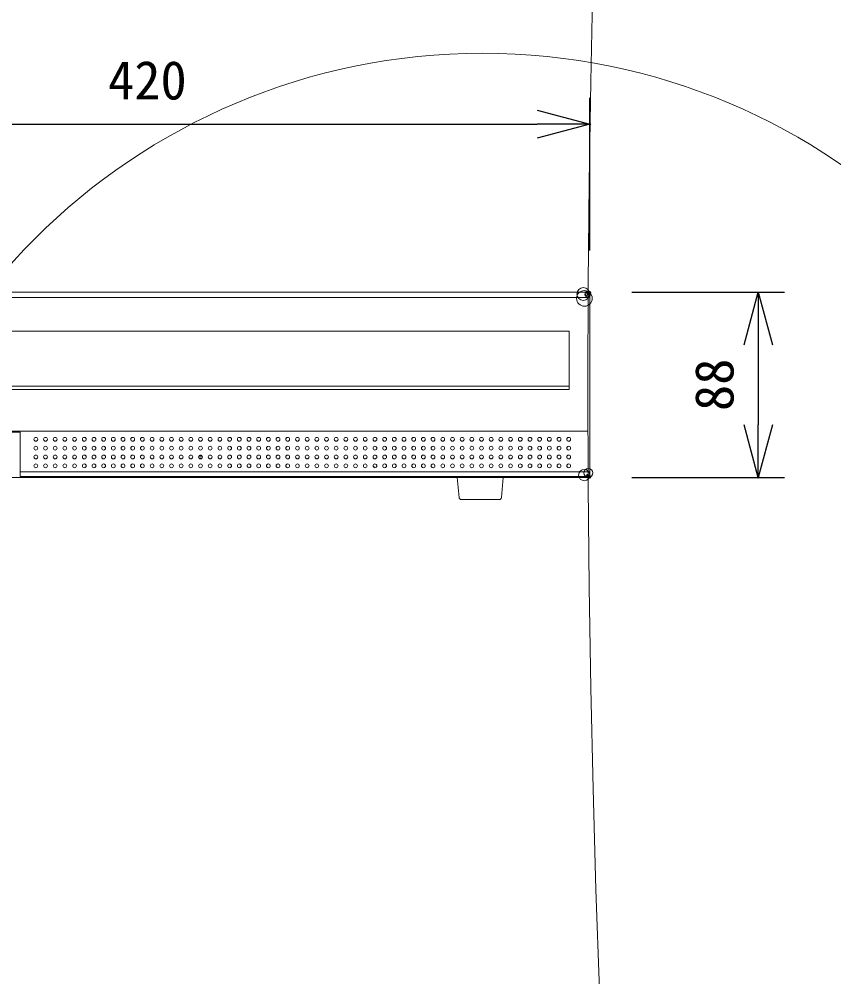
# Model space of a CAD drawing. Units: millimetres, scale not verified. Extents: x -1533 to 1483, y -726 to 761.
# Drawn here: x -30.96 to 7.72, y -10.52 to 34.95 of the extents above; entities that cross this region are included whole.
import ezdxf
from ezdxf.enums import TextEntityAlignment as Align

# ---------------------------------------------------------------- set-up
doc = ezdxf.new("R2010")
doc.units = ezdxf.units.MM
doc.header["$LTSCALE"] = 0.125
doc.header["$PDMODE"] = 32
doc.header["$PDSIZE"] = 0.0625
for name, color, linetype in [('0-0_0', 7, 'Continuous'), ('0-1_Defpoints', 7, 'Continuous'), ('0-5_SUNPO', 7, 'Continuous')]:
    doc.layers.add(name, color=color, linetype=linetype)
doc.layers.add('0-6_GAIKEI', color=1, linetype='Continuous', lineweight=18)
doc.styles.add('ＭＳ ゴシック', font='')
doc.styles.get('ＭＳ ゴシック').set_extended_font_data('MS Gothic')

# ---------------------------------------------------------------- blocks, each defined once
blk = doc.blocks.new('_Open30')
at = {"layer": '0-0_0'}
blk.add_line((0, 0), (-1, 0), dxfattribs=at)
blk.add_lwpolyline([(-1, 0.26795), (0, 0), (-1, -0.26795)], dxfattribs=at)
blk = doc.blocks.new('D2')
at = {"layer": '0-1_Defpoints'}
for p in [(60.6236, 343.458), (18.6236, 335.458), (60.6236, 335.458)]:
    blk.add_point(p, dxfattribs=at)
at = {"layer": '0-5_SUNPO'}
for p, q in [((18.6236, 337.458), (18.6236, 344.708)), ((60.6236, 337.458), (60.6236, 344.708)), ((21.1236, 343.458), (58.1236, 343.458))]:
    blk.add_line(p, q, dxfattribs=at)
at = {"layer": '0-5_SUNPO', "xscale": 2.5, "yscale": 2.5, "rotation": 180}
blk.add_blockref('_Open30', (18.6236, 343.458), dxfattribs=at)
at = {"layer": '0-5_SUNPO', "xscale": 2.5, "yscale": 2.5}
blk.add_blockref('_Open30', (60.6236, 343.458), dxfattribs=at)
at = {"layer": '0-5_SUNPO', "style": 'ＭＳ ゴシック'}
blk.add_text('420', height=1.833, dxfattribs=at).set_placement((37.7486, 344.083), align=Align.BOTTOM_LEFT)
blk = doc.blocks.new('D1')
at = {"layer": '0-1_Defpoints'}
for p in [(60.6226, 335.4882), (60.6226, 326.6882), (68.6226, 326.6882)]:
    blk.add_point(p, dxfattribs=at)
at = {"layer": '0-5_SUNPO'}
for p, q in [((62.6226, 335.4882), (69.8726, 335.4882)), ((68.6226, 332.9882), (68.6226, 329.1882)), ((62.6226, 326.6882), (69.8726, 326.6882))]:
    blk.add_line(p, q, dxfattribs=at)
at = {"layer": '0-5_SUNPO', "xscale": 2.5, "yscale": 2.5}
for p, rotation in [((68.6226, 335.4882), 90), ((68.6226, 326.6882), 270)]:
    blk.add_blockref('_Open30', p, dxfattribs=dict(at, rotation=rotation))
at = {"layer": '0-5_SUNPO', "style": 'ＭＳ ゴシック'}
blk.add_text('88', height=1.833, rotation=90, dxfattribs=at).set_placement((67.9976, 329.8382), align=Align.BOTTOM_LEFT)

msp = doc.modelspace()

# ---------------------------------------------------------------- linework, layer by layer
at = {"layer": '0-6_GAIKEI', "color": 7}
for p, q in [((-45.817, 21.9928), (-3.9168, 21.9928)), ((-3.8995, 21.9897), (-3.9168, 21.9928)), ((-3.8919, 21.9861), (-3.8995, 21.9897)), ((-3.8669, 21.9429), (-3.8669, 13.2427)), ((-16.9069, 14.6237), (-16.9069, 14.5418)), ((-14.9069, 14.5419), (-14.9069, 14.6238)), ((-10.0069, 14.6237), (-10.0069, 14.5418)), ((-22.2663, 14.2028), (-22.4274, 14.2028)), ((-22.2801, 14.1028), (-22.4137, 14.1028)), ((-22.4034, 14.0928), (-22.2904, 14.0928)), ((-45.817, 13.1928), (-3.9168, 13.1928)), ((-10.1582, 13.1928), (-10.0748, 12.2341)), ((-7.9756, 13.1928), (-8.059, 12.2341)), ((-3.8677, 13.2337), (-3.8669, 13.2427)), ((-9.9752, 12.1428), (-8.1586, 12.1428))]:
    msp.add_line(p, q, dxfattribs=at)
at = {"layer": '0-6_GAIKEI'}
for p, q in [((-45.7893, 21.7312), (-3.9445, 21.7312)), ((-4.846, 20.1327), (-44.8879, 20.1327)), ((-4.846, 20.1327), (-4.8415, 17.3737)), ((-44.8924, 17.3737), (-4.8417, 17.3737)), ((-4.8669, 17.5303), (-44.8921, 17.5303)), ((-45.7809, 15.3928), (-3.9529, 15.3928)), ((-30.9144, 15.3367), (-39.0194, 15.3367)), ((-30.9144, 13.2346), (-30.9144, 15.3367)), ((-30.9144, 13.4491), (-3.8669, 13.4491)), ((-30.9144, 13.2346), (-3.8677, 13.2346))]:
    msp.add_line(p, q, dxfattribs=at)
for centre, radius in [((739.5452, 17.5869), 743.5013), ((-8.9579, 3.2674), 30.0643)]:
    msp.add_circle(centre, radius, dxfattribs=at)
at = {"layer": '0-6_GAIKEI', "color": 7}
for centre, radius in [((-4.12, 21.6932), 0.3713), ((-4.1723, 21.9005), 0.3084), ((-3.9682, 21.8824), 0.1287), ((-3.9779, 21.9315), 0.1114), ((-3.9326, 21.9235), 0.0743), ((-3.9348, 21.9405), 0.0674), ((-3.9163, 21.94), 0.0511), ((-3.9097, 21.9479), 0.0412), ((-3.9041, 21.9502), 0.0352), ((-30.1669, 15.0028), 0.09), ((-29.7069, 15.0028), 0.09), ((-29.2469, 15.0028), 0.09), ((-28.7869, 15.0028), 0.09), ((-28.3269, 15.0028), 0.09), ((-27.8669, 15.0028), 0.09), ((-27.4069, 15.0028), 0.09), ((-26.9469, 15.0028), 0.09), ((-26.4869, 15.0028), 0.09), ((-26.0269, 15.0028), 0.09), ((-25.5669, 15.0028), 0.09), ((-25.1069, 15.0028), 0.09), ((-24.6469, 15.0028), 0.09), ((-24.1869, 15.0028), 0.09), ((-23.7269, 15.0028), 0.09), ((-23.2669, 15.0028), 0.09), ((-22.8069, 15.0028), 0.09), ((-22.3469, 15.0028), 0.09), ((-21.8869, 15.0028), 0.09), ((-21.4269, 15.0028), 0.09), ((-20.9669, 15.0028), 0.09), ((-20.5069, 15.0028), 0.09), ((-20.0469, 15.0028), 0.09), ((-19.5869, 15.0028), 0.09), ((-19.1269, 15.0028), 0.09), ((-18.6669, 15.0028), 0.09), ((-18.2069, 15.0028), 0.09), ((-17.7469, 15.0028), 0.09), ((-17.2869, 15.0028), 0.09), ((-16.8269, 15.0028), 0.09), ((-16.3669, 15.0028), 0.09), ((-15.9069, 15.0028), 0.09), ((-15.4469, 15.0028), 0.09), ((-14.9869, 15.0028), 0.09), ((-14.5269, 15.0028), 0.09), ((-14.0669, 15.0028), 0.09), ((-13.6069, 15.0028), 0.09), ((-13.1469, 15.0028), 0.09), ((-12.6869, 15.0028), 0.09), ((-12.2269, 15.0028), 0.09), ((-11.7669, 15.0028), 0.09), ((-11.3069, 15.0028), 0.09), ((-10.8469, 15.0028), 0.09), ((-10.3869, 15.0028), 0.09), ((-9.9269, 15.0028), 0.09), ((-9.4669, 15.0028), 0.09), ((-9.0069, 15.0028), 0.09), ((-8.5469, 15.0028), 0.09), ((-8.0869, 15.0028), 0.09), ((-7.6269, 15.0028), 0.09), ((-7.1669, 15.0028), 0.09), ((-6.7069, 15.0028), 0.09), ((-6.2469, 15.0028), 0.09), ((-5.7869, 15.0028), 0.09), ((-5.3269, 15.0028), 0.09), ((-4.8669, 15.0028), 0.09), ((-30.1669, 14.5828), 0.09), ((-29.7069, 14.5828), 0.09), ((-29.2469, 14.5828), 0.09), ((-28.7869, 14.5828), 0.09), ((-28.3269, 14.5828), 0.09), ((-27.8669, 14.5828), 0.09), ((-27.4069, 14.5828), 0.09), ((-26.9469, 14.5828), 0.09), ((-26.4869, 14.5828), 0.09), ((-26.0269, 14.5828), 0.09), ((-25.5669, 14.5828), 0.09), ((-25.1069, 14.5828), 0.09), ((-24.6469, 14.5828), 0.09), ((-24.1869, 14.5828), 0.09), ((-23.7269, 14.5828), 0.09), ((-23.2669, 14.5828), 0.09), ((-22.8069, 14.5828), 0.09), ((-22.3469, 14.5828), 0.09), ((-21.8869, 14.5828), 0.09), ((-21.4269, 14.5828), 0.09), ((-20.9669, 14.5828), 0.09), ((-20.5069, 14.5828), 0.09), ((-20.0469, 14.5828), 0.09), ((-19.5869, 14.5828), 0.09), ((-19.1269, 14.5828), 0.09), ((-18.6669, 14.5828), 0.09), ((-18.2069, 14.5828), 0.09), ((-17.7469, 14.5828), 0.09), ((-17.2869, 14.5828), 0.09), ((-16.8269, 14.5828), 0.09), ((-16.3669, 14.5828), 0.09), ((-15.9069, 14.5828), 0.09), ((-15.4469, 14.5828), 0.09), ((-14.9869, 14.5828), 0.09), ((-14.5269, 14.5828), 0.09), ((-14.0669, 14.5828), 0.09), ((-13.6069, 14.5828), 0.09), ((-13.1469, 14.5828), 0.09), ((-12.6869, 14.5828), 0.09), ((-12.2269, 14.5828), 0.09), ((-11.7669, 14.5828), 0.09), ((-11.3069, 14.5828), 0.09), ((-10.8469, 14.5828), 0.09), ((-10.3869, 14.5828), 0.09), ((-9.9269, 14.5828), 0.09), ((-9.4669, 14.5828), 0.09), ((-9.0069, 14.5828), 0.09), ((-8.5469, 14.5828), 0.09), ((-8.0869, 14.5828), 0.09), ((-7.6269, 14.5828), 0.09), ((-7.1669, 14.5828), 0.09), ((-6.7069, 14.5828), 0.09), ((-6.2469, 14.5828), 0.09), ((-5.7869, 14.5828), 0.09), ((-5.3269, 14.5828), 0.09), ((-4.8669, 14.5828), 0.09), ((-30.1669, 14.1628), 0.09), ((-29.7069, 14.1628), 0.09), ((-29.2469, 14.1628), 0.09), ((-28.7869, 14.1628), 0.09), ((-28.3269, 14.1628), 0.09), ((-27.8669, 14.1628), 0.09), ((-27.4069, 14.1628), 0.09), ((-26.9469, 14.1628), 0.09), ((-26.4869, 14.1628), 0.09), ((-26.0269, 14.1628), 0.09), ((-25.5669, 14.1628), 0.09), ((-25.1069, 14.1628), 0.09), ((-24.6469, 14.1628), 0.09), ((-24.1869, 14.1628), 0.09), ((-23.7269, 14.1628), 0.09), ((-23.2669, 14.1628), 0.09), ((-22.8069, 14.1628), 0.09), ((-22.3469, 14.1628), 0.09), ((-21.8869, 14.1628), 0.09), ((-21.4269, 14.1628), 0.09), ((-20.9669, 14.1628), 0.09), ((-20.5069, 14.1628), 0.09), ((-20.0469, 14.1628), 0.09), ((-19.5869, 14.1628), 0.09), ((-19.1269, 14.1628), 0.09), ((-18.6669, 14.1628), 0.09), ((-18.2069, 14.1628), 0.09), ((-17.7469, 14.1628), 0.09), ((-17.2869, 14.1628), 0.09), ((-16.8269, 14.1628), 0.09), ((-16.3669, 14.1628), 0.09), ((-15.9069, 14.1628), 0.09), ((-15.4469, 14.1628), 0.09), ((-14.9869, 14.1628), 0.09), ((-14.5269, 14.1628), 0.09), ((-14.0669, 14.1628), 0.09), ((-13.6069, 14.1628), 0.09), ((-13.1469, 14.1628), 0.09), ((-12.6869, 14.1628), 0.09), ((-12.2269, 14.1628), 0.09), ((-11.7669, 14.1628), 0.09), ((-11.3069, 14.1628), 0.09), ((-10.8469, 14.1628), 0.09), ((-10.3869, 14.1628), 0.09), ((-9.9269, 14.1628), 0.09), ((-9.4669, 14.1628), 0.09), ((-9.0069, 14.1628), 0.09), ((-8.5469, 14.1628), 0.09), ((-8.0869, 14.1628), 0.09), ((-7.6269, 14.1628), 0.09), ((-7.1669, 14.1628), 0.09), ((-6.7069, 14.1628), 0.09), ((-6.2469, 14.1628), 0.09), ((-5.7869, 14.1628), 0.09), ((-5.3269, 14.1628), 0.09), ((-4.8669, 14.1628), 0.09), ((-30.1669, 13.7428), 0.09), ((-29.7069, 13.7428), 0.09), ((-29.2469, 13.7428), 0.09), ((-28.7869, 13.7428), 0.09), ((-28.3269, 13.7428), 0.09), ((-27.8669, 13.7428), 0.09), ((-27.4069, 13.7428), 0.09), ((-26.9469, 13.7428), 0.09), ((-26.4869, 13.7428), 0.09), ((-26.0269, 13.7428), 0.09), ((-25.5669, 13.7428), 0.09), ((-25.1069, 13.7428), 0.09), ((-24.6469, 13.7428), 0.09), ((-24.1869, 13.7428), 0.09), ((-23.7269, 13.7428), 0.09), ((-23.2669, 13.7428), 0.09), ((-22.8069, 13.7428), 0.09), ((-22.3469, 13.7428), 0.09), ((-21.8869, 13.7428), 0.09), ((-21.4269, 13.7428), 0.09), ((-20.9669, 13.7428), 0.09), ((-20.5069, 13.7428), 0.09), ((-20.0469, 13.7428), 0.09), ((-19.5869, 13.7428), 0.09), ((-19.1269, 13.7428), 0.09), ((-18.6669, 13.7428), 0.09), ((-18.2069, 13.7428), 0.09), ((-17.7469, 13.7428), 0.09), ((-17.2869, 13.7428), 0.09), ((-16.8269, 13.7428), 0.09), ((-16.3669, 13.7428), 0.09), ((-15.9069, 13.7428), 0.09), ((-15.4469, 13.7428), 0.09), ((-14.9869, 13.7428), 0.09), ((-14.5269, 13.7428), 0.09), ((-14.0669, 13.7428), 0.09), ((-13.6069, 13.7428), 0.09), ((-13.1469, 13.7428), 0.09), ((-12.6869, 13.7428), 0.09), ((-12.2269, 13.7428), 0.09), ((-11.7669, 13.7428), 0.09), ((-11.3069, 13.7428), 0.09), ((-10.8469, 13.7428), 0.09), ((-10.3869, 13.7428), 0.09), ((-9.9269, 13.7428), 0.09), ((-9.4669, 13.7428), 0.09), ((-9.0069, 13.7428), 0.09), ((-8.5469, 13.7428), 0.09), ((-8.0869, 13.7428), 0.09), ((-7.6269, 13.7428), 0.09), ((-7.1669, 13.7428), 0.09), ((-6.7069, 13.7428), 0.09), ((-6.2469, 13.7428), 0.09), ((-5.7869, 13.7428), 0.09), ((-5.3269, 13.7428), 0.09), ((-4.8669, 13.7428), 0.09), ((-4.1282, 13.3037), 0.2697), ((-3.9396, 13.4067), 0.2151), ((-3.954, 13.2539), 0.0885), ((-3.9198, 13.2647), 0.0717), ((-3.9251, 13.2442), 0.0581), ((-3.9209, 13.2469), 0.0557), ((-3.9124, 13.2344), 0.0405), ((-3.9084, 13.2375), 0.04)]:
    msp.add_circle(centre, radius, dxfattribs=at)
for centre, radius, start, end in [((-20.1669, 13.6328), 0.0872, 19.29015, 65.70602), ((-17.1669, 13.6328), 0.0872, 114.28373, 160.69088), ((-14.1669, 13.6328), 0.0872, 14.47005, 80.99008), ((-9.9752, 12.2428), 0.1, 184.96974, 270), ((-8.1586, 12.2428), 0.1, 270, 355.03026)]:
    msp.add_arc(centre, radius, start, end, dxfattribs=at)

# ---------------------------------------------------------------- block references
at = {"layer": '0-5_SUNPO'}
for name in ['D2', 'D1']:
    msp.add_blockref(name, (-64.4905, -313.4954), dxfattribs=at)

doc.saveas('drawing.dxf')
